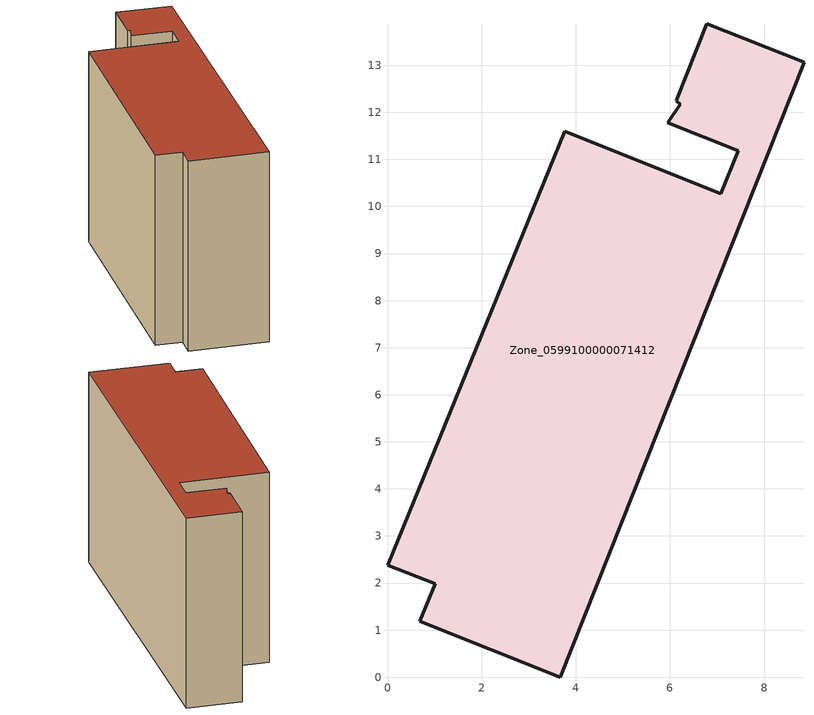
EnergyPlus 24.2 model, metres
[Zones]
Zone_0599100000071412
 floor ground (C_G): 6.22,12.17 6.13,12.25 6.78,13.88 8.85,13.06 3.67,0 0.69,1.19 1.01,1.98 0,2.38 3.76,11.6 7.08,10.27 7.45,11.18 5.95,11.78 z7.19
 wall outside (C_F): 1.01,1.98 0.69,1.19 3.67,0 8.85,13.06 6.78,13.88 6.13,12.25 6.22,12.17 5.95,11.78 7.45,11.18 7.08,10.27 3.76,11.6 0,2.38 1.01,1.98 z7.19:15.19
 roof outside (C_R): 5.95,11.78 7.45,11.18 7.08,10.27 3.76,11.6 0,2.38 1.01,1.98 0.69,1.19 3.67,0 8.85,13.06 6.78,13.88 6.13,12.25 6.22,12.17 z15.19
[BUILDING]
Pand.0599100000071412: North Axis=0; Terrain=City; Loads Convergence Tolerance Value=0.04; Temperature Convergence Tolerance Value=0.4; Solar Distribution=FullExterior; Maximum Number of Warmup Days=25; Minimum Number of Warmup Days=1
[Site:Location]
Rotterdam.The.Hague.AP_ZH_NLD Design_Conditions: Latitude=51.96; Longitude=4.45; Time Zone=1; Elevation=-4.5
[SITE:GROUNDTEMPERATURE:BUILDINGSURFACE]
18, 18, 18, 18, 18, 18, 18, 18, 18, 18, 18, 18
[MATERIAL] Thermal Absorptance=0.9; Solar Absorptance=0.7; Visible Absorptance=0.7
Name | Roughness | Thickness | Conductivity | Density | Specific Heat
G.TI.1975-1991 | MediumSmooth | 0.15 | 0.288461 | 540 | 1210
F.TI.1975-1991 | Rough | 0.3 | 0.230769 | 1920 | 840
R.TI.1975-1991 | MediumRough | 0.2 | 0.153846 | 1500 | 1000
[CONSTRUCTION]
C_G: G.TI.1975-1991
C_F: F.TI.1975-1991
C_R: R.TI.1975-1991
[ZONE]
Zone_0599100000071412: Type=1; Multiplier=1; Ceiling Height=Autocalculate; Volume=Autocalculate; Floor Area=autocalculate; Part of Total Floor Area=Yes
[ZONEINFILTRATION:DESIGNFLOWRATE]
Infil_Zone_0599100000071412: Zone or ZoneList or Space or SpaceList=Zone_0599100000071412; Schedule=AlwaysOn; Design Flow Rate Calculation Method=Flow/Area; Flow Rate per Floor Area=0.003; Constant Term Coefficient=1; Temperature Term Coefficient=0; Velocity Term Coefficient=0; Velocity Squared Term Coefficient=0
[HVACTEMPLATE:ZONE:IDEALLOADSAIRSYSTEM]
Zone_0599100000071412: Maximum Heating Supply Air Temperature=50; Minimum Cooling Supply Air Temperature=13; Maximum Heating Supply Air Humidity Ratio=0.0156; Minimum Cooling Supply Air Humidity Ratio=0.0077; Heating Limit=NoLimit; Cooling Limit=NoLimit; Dehumidification Control Type=ConstantSensibleHeatRatio; Cooling Sensible Heat Ratio=0.7; Dehumidification Setpoint=60; Humidification Control Type=None; Humidification Setpoint=30; Outdoor Air Method=None; Outdoor Air Flow Rate per Person=0.00944; Outdoor Air Flow Rate per Zone Floor Area=0; Outdoor Air Flow Rate per Zone=0; Demand Controlled Ventilation Type=None; Outdoor Air Economizer Type=NoEconomizer; Heat Recovery Type=None; Sensible Heat Recovery Effectiveness=0.7; Latent Heat Recovery Effectiveness=0.65
[ZONECONTROL:THERMOSTAT]
ThermostatControl_Zone_0599100000071412: Zone or ZoneList=Zone_0599100000071412; Control Type Schedule=DualSetpointControlType; Control 1=Thermostat_Zone_0599100000071412; Temperature Difference Between Cutout And Setpoint=0
[THERMOSTATSETPOINT:DUALSETPOINT]
Thermostat_Zone_0599100000071412: Heating Setpoint Temperature Schedule=HeatingSetpoint_Zone_0599100000071412; Cooling Setpoint Temperature Schedule=CoolingSetpoint_Zone_0599100000071412
[SCHEDULE:COMPACT]
HeatingSetpoint_Zone_0599100000071412: Through: 12/31, For: AllDays, Until: 24:00, 21
CoolingSetpoint_Zone_0599100000071412: Through: 12/31, For: AllDays, Until: 24:00, 24
DualSetpointControlType: Through: 12/31, For: AllDays, Until: 24:00, 4
AlwaysOn: Through: 12/31, For: AllDays, Until: 24:00, 1
